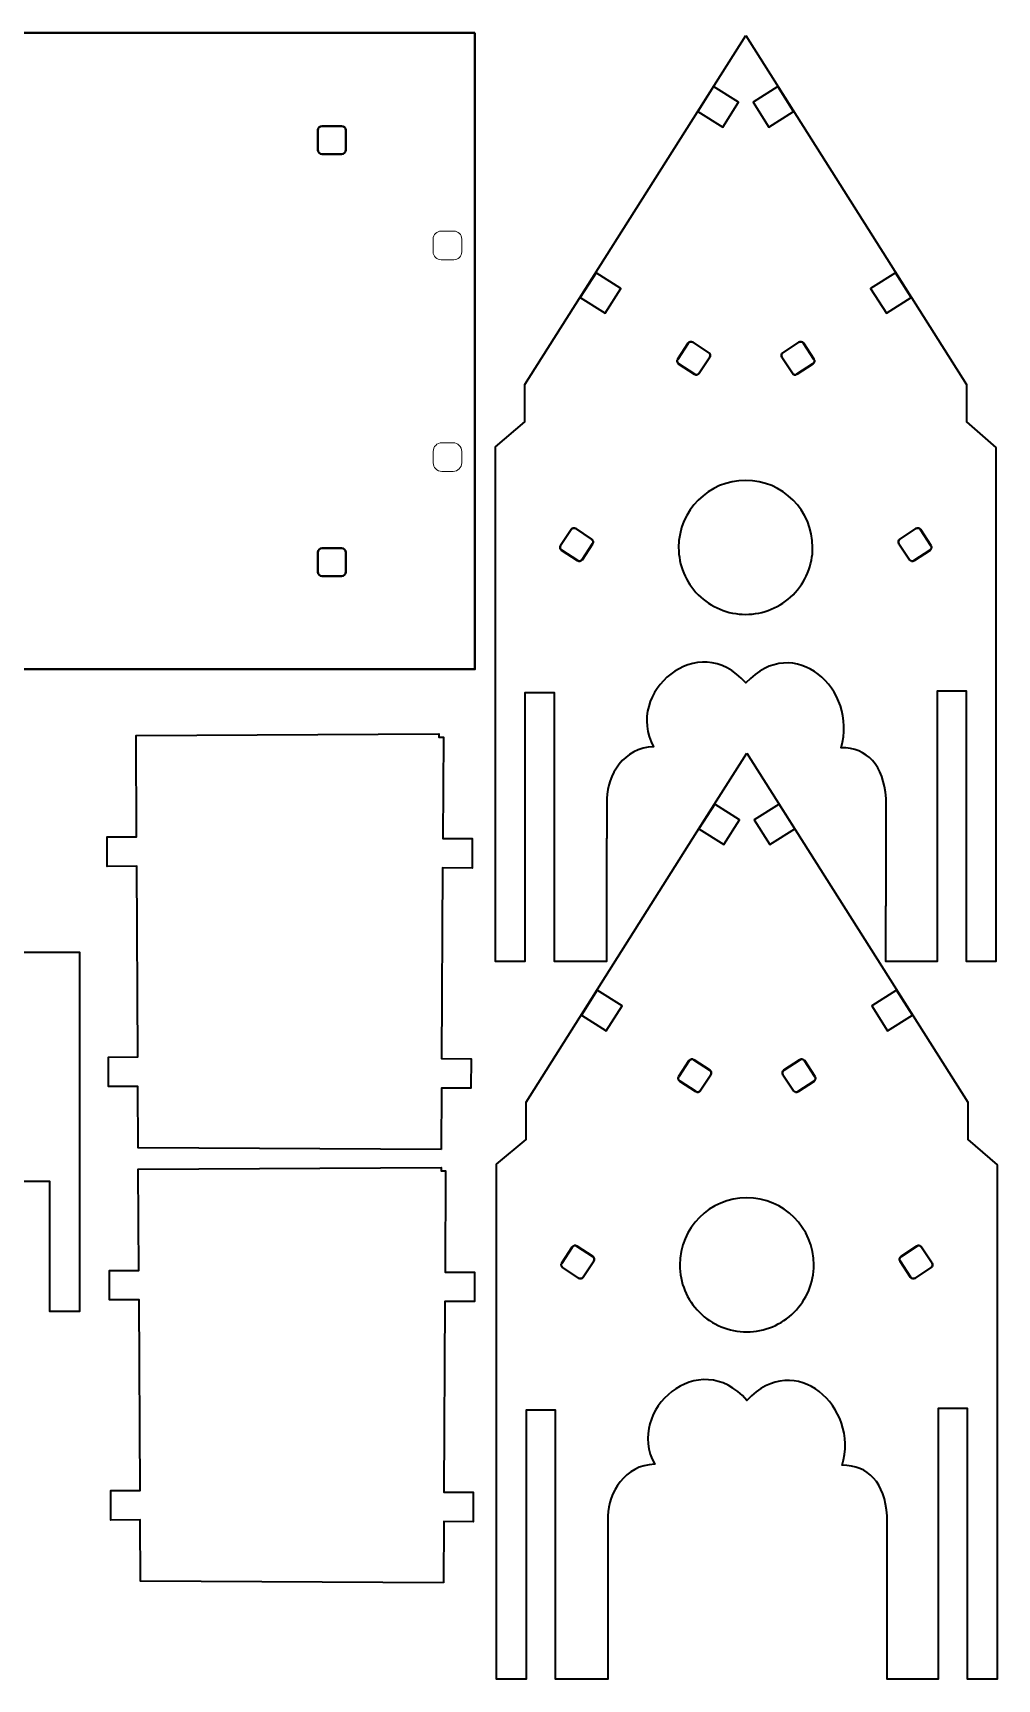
# Model space of a CAD drawing. Header units: centimetres. Extents: x -23.9 to 25.8, y -49.2 to 14.5.
# Drawn here: x 9.12 to 25.76, y -47.21 to -18.8 of the extents above; entities that cross this region are included whole.
import ezdxf

# ---------------------------------------------------------------- set-up
doc = ezdxf.new("R2010")
doc.units = ezdxf.units.CM
doc.header["$MEASUREMENT"] = 0
doc.layers.add('layer 1', color=7, linetype='Continuous')

msp = doc.modelspace()

# ---------------------------------------------------------------- linework, layer by layer
at = {"layer": 'layer 1', "color": 1, "lineweight": 40}
for points, knots in [([(16.75002, -18.80406), (16.75002, -18.80406), (16.75002, -29.78716), (16.75002, -29.78716), (16.75002, -29.78716), (16.75002, -29.78716), (-4.41196, -29.78716), (-4.41196, -29.78716), (-4.41196, -29.78716), (-4.41196, -29.78716), (-4.41196, -18.80406), (-4.41196, -18.80406), (-4.41196, -18.80406), (-4.41196, -18.80406), (16.75002, -18.80406), (16.75002, -18.80406)], [0, 0, 0, 0, 0.2, 0.2, 0.2, 0.2, 0.4, 0.4, 0.4, 0.4, 0.6, 0.6, 0.6, 0.6, 1, 1, 1, 1]), ([(14.45089, -20.41142), (14.45089, -20.41142), (14.11272, -20.41142), (14.11272, -20.41142), (14.11272, -20.41142), (14.07275, -20.41142), (14.04051, -20.44366), (14.04051, -20.48349), (14.04051, -20.48349), (14.04051, -20.48349), (14.04051, -20.82166), (14.04051, -20.82166), (14.04051, -20.82166), (14.04051, -20.86174), (14.07275, -20.89398), (14.11272, -20.89398), (14.11272, -20.89398), (14.11272, -20.89398), (14.45089, -20.89398), (14.45089, -20.89398), (14.45089, -20.89398), (14.49086, -20.89398), (14.52311, -20.86174), (14.52311, -20.82166), (14.52311, -20.82166), (14.52311, -20.82166), (14.52311, -20.48349), (14.52311, -20.48349), (14.52311, -20.48349), (14.52311, -20.44366), (14.49086, -20.41142), (14.45089, -20.41142)], [0, 0, 0, 0, 0.11111111, 0.11111111, 0.11111111, 0.11111111, 0.22222222, 0.22222222, 0.22222222, 0.22222222, 0.33333333, 0.33333333, 0.33333333, 0.33333333, 0.44444444, 0.44444444, 0.44444444, 0.44444444, 0.55555556, 0.55555556, 0.55555556, 0.55555556, 0.66666667, 0.66666667, 0.66666667, 0.66666667, 0.77777778, 0.77777778, 0.77777778, 0.77777778, 1, 1, 1, 1]), ([(20.5105, -24.14189), (20.5105, -24.14189), (20.78586, -24.32349), (20.78586, -24.32349), (20.78586, -24.32349), (20.81215, -24.34088), (20.81948, -24.37613), (20.80213, -24.4026), (20.80213, -24.4026), (20.80213, -24.4026), (20.62062, -24.67782), (20.62062, -24.67782), (20.62062, -24.67782), (20.60314, -24.70425), (20.56783, -24.71144), (20.54153, -24.69405), (20.54153, -24.69405), (20.54153, -24.69405), (20.2662, -24.51257), (20.2662, -24.51257), (20.2662, -24.51257), (20.23989, -24.49522), (20.23258, -24.45993), (20.24993, -24.43346), (20.24993, -24.43346), (20.24993, -24.43346), (20.43142, -24.15828), (20.43142, -24.15828), (20.43142, -24.15828), (20.44892, -24.13181), (20.48421, -24.12466), (20.5105, -24.14189)], [0, 0, 0, 0, 0.11111111, 0.11111111, 0.11111111, 0.11111111, 0.22222222, 0.22222222, 0.22222222, 0.22222222, 0.33333333, 0.33333333, 0.33333333, 0.33333333, 0.44444444, 0.44444444, 0.44444444, 0.44444444, 0.55555556, 0.55555556, 0.55555556, 0.55555556, 0.66666667, 0.66666667, 0.66666667, 0.66666667, 0.77777778, 0.77777778, 0.77777778, 0.77777778, 1, 1, 1, 1]), ([(22.33893, -24.14203), (22.33893, -24.14203), (22.06371, -24.32354), (22.06371, -24.32354), (22.06371, -24.32354), (22.03724, -24.34089), (22.03009, -24.37617), (22.04748, -24.40262), (22.04748, -24.40262), (22.04748, -24.40262), (22.22893, -24.67782), (22.22893, -24.67782), (22.22893, -24.67782), (22.24631, -24.70427), (22.28156, -24.71144), (22.30803, -24.69409), (22.30803, -24.69409), (22.30803, -24.69409), (22.58325, -24.51259), (22.58325, -24.51259), (22.58325, -24.51259), (22.60968, -24.49511), (22.61699, -24.45982), (22.59948, -24.4335), (22.59948, -24.4335), (22.59948, -24.4335), (22.418, -24.15817), (22.418, -24.15817), (22.418, -24.15817), (22.40065, -24.13185), (22.36536, -24.12455), (22.33893, -24.14203)], [0, 0, 0, 0, 0.11111111, 0.11111111, 0.11111111, 0.11111111, 0.22222222, 0.22222222, 0.22222222, 0.22222222, 0.33333333, 0.33333333, 0.33333333, 0.33333333, 0.44444444, 0.44444444, 0.44444444, 0.44444444, 0.55555556, 0.55555556, 0.55555556, 0.55555556, 0.66666667, 0.66666667, 0.66666667, 0.66666667, 0.77777778, 0.77777778, 0.77777778, 0.77777778, 1, 1, 1, 1]), ([(18.49018, -27.35975), (18.49018, -27.35975), (18.76536, -27.54124), (18.76536, -27.54124), (18.76536, -27.54124), (18.79183, -27.55859), (18.79899, -27.59388), (18.78163, -27.6202), (18.78163, -27.6202), (18.78163, -27.6202), (18.60015, -27.89553), (18.60015, -27.89553), (18.60015, -27.89553), (18.5828, -27.92184), (18.54751, -27.92915), (18.52104, -27.9118), (18.52104, -27.9118), (18.52104, -27.9118), (18.24586, -27.73031), (18.24586, -27.73031), (18.24586, -27.73031), (18.21939, -27.71281), (18.21209, -27.67752), (18.22959, -27.65121), (18.22959, -27.65121), (18.22959, -27.65121), (18.41108, -27.37587), (18.41108, -27.37587), (18.41108, -27.37587), (18.42843, -27.34956), (18.46371, -27.34225), (18.49018, -27.35975)], [0, 0, 0, 0, 0.11111111, 0.11111111, 0.11111111, 0.11111111, 0.22222222, 0.22222222, 0.22222222, 0.22222222, 0.33333333, 0.33333333, 0.33333333, 0.33333333, 0.44444444, 0.44444444, 0.44444444, 0.44444444, 0.55555556, 0.55555556, 0.55555556, 0.55555556, 0.66666667, 0.66666667, 0.66666667, 0.66666667, 0.77777778, 0.77777778, 0.77777778, 0.77777778, 1, 1, 1, 1]), ([(24.3594, -27.35974), (24.3594, -27.35974), (24.08418, -27.54125), (24.08418, -27.54125), (24.08418, -27.54125), (24.05774, -27.55848), (24.05056, -27.59388), (24.06791, -27.62005), (24.06791, -27.62005), (24.06791, -27.62005), (24.24942, -27.89542), (24.24942, -27.89542), (24.24942, -27.89542), (24.26677, -27.92173), (24.30206, -27.92904), (24.3285, -27.9118), (24.3285, -27.9118), (24.3285, -27.9118), (24.60372, -27.7303), (24.60372, -27.7303), (24.60372, -27.7303), (24.63019, -27.71279), (24.63733, -27.67741), (24.61995, -27.65121), (24.61995, -27.65121), (24.61995, -27.65121), (24.43847, -27.37588), (24.43847, -27.37588), (24.43847, -27.37588), (24.42112, -27.34956), (24.38583, -27.34226), (24.3594, -27.35974)], [0, 0, 0, 0, 0.11111111, 0.11111111, 0.11111111, 0.11111111, 0.22222222, 0.22222222, 0.22222222, 0.22222222, 0.33333333, 0.33333333, 0.33333333, 0.33333333, 0.44444444, 0.44444444, 0.44444444, 0.44444444, 0.55555556, 0.55555556, 0.55555556, 0.55555556, 0.66666667, 0.66666667, 0.66666667, 0.66666667, 0.77777778, 0.77777778, 0.77777778, 0.77777778, 1, 1, 1, 1]), ([(14.45089, -27.69723), (14.45089, -27.69723), (14.11272, -27.69723), (14.11272, -27.69723), (14.11272, -27.69723), (14.07275, -27.69723), (14.04051, -27.72948), (14.04051, -27.76945), (14.04051, -27.76945), (14.04051, -27.76945), (14.04051, -28.10748), (14.04051, -28.10748), (14.04051, -28.10748), (14.04051, -28.14759), (14.07275, -28.17983), (14.11272, -28.17983), (14.11272, -28.17983), (14.11272, -28.17983), (14.45089, -28.17983), (14.45089, -28.17983), (14.45089, -28.17983), (14.49086, -28.17983), (14.52311, -28.14759), (14.52311, -28.10748), (14.52311, -28.10748), (14.52311, -28.10748), (14.52311, -27.76945), (14.52311, -27.76945), (14.52311, -27.76945), (14.52311, -27.72948), (14.49086, -27.69723), (14.45089, -27.69723)], [0, 0, 0, 0, 0.11111111, 0.11111111, 0.11111111, 0.11111111, 0.22222222, 0.22222222, 0.22222222, 0.22222222, 0.33333333, 0.33333333, 0.33333333, 0.33333333, 0.44444444, 0.44444444, 0.44444444, 0.44444444, 0.55555556, 0.55555556, 0.55555556, 0.55555556, 0.66666667, 0.66666667, 0.66666667, 0.66666667, 0.77777778, 0.77777778, 0.77777778, 0.77777778, 1, 1, 1, 1]), ([(20.52968, -36.52439), (20.52968, -36.52439), (20.80501, -36.70587), (20.80501, -36.70587), (20.80501, -36.70587), (20.83133, -36.72322), (20.83864, -36.75851), (20.82129, -36.78498), (20.82129, -36.78498), (20.82129, -36.78498), (20.6398, -37.06016), (20.6398, -37.06016), (20.6398, -37.06016), (20.6223, -37.08663), (20.58701, -37.09393), (20.56069, -37.07643), (20.56069, -37.07643), (20.56069, -37.07643), (20.28536, -36.89494), (20.28536, -36.89494), (20.28536, -36.89494), (20.25901, -36.87757), (20.25174, -36.84231), (20.26909, -36.81584), (20.26909, -36.81584), (20.26909, -36.81584), (20.45058, -36.54066), (20.45058, -36.54066), (20.45058, -36.54066), (20.46808, -36.51419), (20.50337, -36.50703), (20.52968, -36.52439)], [0, 0, 0, 0, 0.11111111, 0.11111111, 0.11111111, 0.11111111, 0.22222222, 0.22222222, 0.22222222, 0.22222222, 0.33333333, 0.33333333, 0.33333333, 0.33333333, 0.44444444, 0.44444444, 0.44444444, 0.44444444, 0.55555556, 0.55555556, 0.55555556, 0.55555556, 0.66666667, 0.66666667, 0.66666667, 0.66666667, 0.77777778, 0.77777778, 0.77777778, 0.77777778, 1, 1, 1, 1]), ([(22.35808, -36.52425), (22.35808, -36.52425), (22.08287, -36.70576), (22.08287, -36.70576), (22.08287, -36.70576), (22.05643, -36.72324), (22.04924, -36.75839), (22.06661, -36.78496), (22.06661, -36.78496), (22.06661, -36.78496), (22.24811, -37.06017), (22.24811, -37.06017), (22.24811, -37.06017), (22.26544, -37.08661), (22.30073, -37.09391), (22.3272, -37.07641), (22.3272, -37.07641), (22.3272, -37.07641), (22.60238, -36.89492), (22.60238, -36.89492), (22.60238, -36.89492), (22.62885, -36.87757), (22.636, -36.84228), (22.61864, -36.81572), (22.61864, -36.81572), (22.61864, -36.81572), (22.43716, -36.54064), (22.43716, -36.54064), (22.43716, -36.54064), (22.41978, -36.51404), (22.38453, -36.50701), (22.35808, -36.52425)], [0, 0, 0, 0, 0.11111111, 0.11111111, 0.11111111, 0.11111111, 0.22222222, 0.22222222, 0.22222222, 0.22222222, 0.33333333, 0.33333333, 0.33333333, 0.33333333, 0.44444444, 0.44444444, 0.44444444, 0.44444444, 0.55555556, 0.55555556, 0.55555556, 0.55555556, 0.66666667, 0.66666667, 0.66666667, 0.66666667, 0.77777778, 0.77777778, 0.77777778, 0.77777778, 1, 1, 1, 1]), ([(18.50933, -39.74207), (18.50933, -39.74207), (18.78454, -39.92358), (18.78454, -39.92358), (18.78454, -39.92358), (18.81099, -39.94097), (18.81817, -39.97622), (18.80082, -40.00269), (18.80082, -40.00269), (18.80082, -40.00269), (18.61931, -40.2779), (18.61931, -40.2779), (18.61931, -40.2779), (18.60183, -40.30434), (18.56667, -40.31153), (18.54022, -40.29414), (18.54022, -40.29414), (18.54022, -40.29414), (18.26489, -40.11265), (18.26489, -40.11265), (18.26489, -40.11265), (18.23854, -40.09528), (18.23127, -40.06002), (18.24877, -40.03355), (18.24877, -40.03355), (18.24877, -40.03355), (18.43026, -39.75837), (18.43026, -39.75837), (18.43026, -39.75837), (18.44776, -39.7319), (18.4829, -39.72474), (18.50933, -39.74207)], [0, 0, 0, 0, 0.11111111, 0.11111111, 0.11111111, 0.11111111, 0.22222222, 0.22222222, 0.22222222, 0.22222222, 0.33333333, 0.33333333, 0.33333333, 0.33333333, 0.44444444, 0.44444444, 0.44444444, 0.44444444, 0.55555556, 0.55555556, 0.55555556, 0.55555556, 0.66666667, 0.66666667, 0.66666667, 0.66666667, 0.77777778, 0.77777778, 0.77777778, 0.77777778, 1, 1, 1, 1]), ([(24.37855, -39.74211), (24.37855, -39.74211), (24.10337, -39.9236), (24.10337, -39.9236), (24.10337, -39.9236), (24.0769, -39.94095), (24.0696, -39.97623), (24.0871, -40.0027), (24.0871, -40.0027), (24.0871, -40.0027), (24.26858, -40.27788), (24.26858, -40.27788), (24.26858, -40.27788), (24.28594, -40.30435), (24.32122, -40.3115), (24.34769, -40.29415), (24.34769, -40.29415), (24.34769, -40.29415), (24.62287, -40.11267), (24.62287, -40.11267), (24.62287, -40.11267), (24.64932, -40.09528), (24.65649, -40.06003), (24.63914, -40.03356), (24.63914, -40.03356), (24.63914, -40.03356), (24.45763, -39.75835), (24.45763, -39.75835), (24.45763, -39.75835), (24.44027, -39.73178), (24.40502, -39.72461), (24.37855, -39.74211)], [0, 0, 0, 0, 0.11111111, 0.11111111, 0.11111111, 0.11111111, 0.22222222, 0.22222222, 0.22222222, 0.22222222, 0.33333333, 0.33333333, 0.33333333, 0.33333333, 0.44444444, 0.44444444, 0.44444444, 0.44444444, 0.55555556, 0.55555556, 0.55555556, 0.55555556, 0.66666667, 0.66666667, 0.66666667, 0.66666667, 0.77777778, 0.77777778, 0.77777778, 0.77777778, 1, 1, 1, 1])]:
    msp.add_open_spline(points, degree=3, knots=knots, dxfattribs=at)
at = {"layer": 'layer 1', "color": 1, "lineweight": 35}
for points, knots in [([(21.4247, -18.85133), (21.4247, -18.85133), (20.70069, -19.99345), (20.70069, -19.99345), (20.70069, -19.99345), (20.70069, -19.99345), (17.61471, -24.87363), (17.61471, -24.87363), (17.61471, -24.87363), (17.61471, -24.87363), (17.61471, -25.51689), (17.61471, -25.51689), (17.61471, -25.51689), (17.61471, -25.51689), (17.10583, -25.94823), (17.10583, -25.94823), (17.10583, -25.94823), (17.10583, -25.94823), (17.10583, -34.83187), (17.10583, -34.83187), (17.10583, -34.83187), (17.10583, -34.83187), (17.6139, -34.83187), (17.6139, -34.83187), (17.6139, -34.83187), (17.6139, -34.83187), (17.6139, -30.19257), (17.6139, -30.19257), (17.6139, -30.19257), (17.6139, -30.19257), (18.12182, -30.19257), (18.12182, -30.19257), (18.12182, -30.19257), (18.12182, -30.19257), (18.12182, -34.83187), (18.12182, -34.83187), (18.12182, -34.83187), (18.12182, -34.83187), (19.02348, -34.83187), (19.02348, -34.83187), (19.02348, -34.83187), (19.02348, -34.83187), (19.02348, -32.7053), (19.02348, -32.7053), (19.02348, -32.7053), (19.02419, -32.70587), (19.025, -32.70597), (19.0257, -32.70639), (19.0257, -32.70639), (19.0257, -32.70639), (19.0257, -32.01449), (19.0257, -32.01449), (19.0257, -32.01449), (19.03685, -31.6198), (19.3177, -31.13625), (19.83431, -31.12415), (19.83431, -31.12415), (19.31756, -30.19232), (20.61112, -29.07899), (21.4247, -30.02144), (21.4247, -30.02144), (22.26255, -29.12831), (23.3709, -30.14022), (23.069, -31.14066), (23.069, -31.14066), (23.52196, -31.14066), (23.80443, -31.4419), (23.84483, -32.01449), (23.84483, -32.01449), (23.84483, -32.01449), (23.84483, -33.84893), (23.84483, -33.84893), (23.84483, -33.84893), (23.84483, -33.87013), (23.84401, -33.89108), (23.84264, -33.91204), (23.84264, -33.91204), (23.84264, -33.91204), (23.84264, -34.83187), (23.84264, -34.83187), (23.84264, -34.83187), (23.84264, -34.83187), (24.72582, -34.83187), (24.72582, -34.83187), (24.72582, -34.83187), (24.72582, -34.83187), (24.72582, -30.16283), (24.72582, -30.16283), (24.72582, -30.16283), (24.72582, -30.16283), (25.23389, -30.16283), (25.23389, -30.16283), (25.23389, -30.16283), (25.23389, -30.16283), (25.23389, -34.83187), (25.23389, -34.83187), (25.23389, -34.83187), (25.23389, -34.83187), (25.74182, -34.83187), (25.74182, -34.83187), (25.74182, -34.83187), (25.74182, -34.83187), (25.74182, -25.958), (25.74182, -25.958), (25.74182, -25.958), (25.74182, -25.958), (25.2347, -25.51689), (25.2347, -25.51689), (25.2347, -25.51689), (25.2347, -25.51689), (25.2347, -24.87363), (25.2347, -24.87363), (25.2347, -24.87363), (25.2347, -24.87363), (21.4247, -18.85133), (21.4247, -18.85133)], [0, 0, 0, 0, 0.03333333, 0.03333333, 0.03333333, 0.03333333, 0.06666667, 0.06666667, 0.06666667, 0.06666667, 0.1, 0.1, 0.1, 0.1, 0.13333333, 0.13333333, 0.13333333, 0.13333333, 0.16666667, 0.16666667, 0.16666667, 0.16666667, 0.2, 0.2, 0.2, 0.2, 0.23333333, 0.23333333, 0.23333333, 0.23333333, 0.26666667, 0.26666667, 0.26666667, 0.26666667, 0.3, 0.3, 0.3, 0.3, 0.33333333, 0.33333333, 0.33333333, 0.33333333, 0.36666667, 0.36666667, 0.36666667, 0.36666667, 0.4, 0.4, 0.4, 0.4, 0.43333333, 0.43333333, 0.43333333, 0.43333333, 0.46666667, 0.46666667, 0.46666667, 0.46666667, 0.5, 0.5, 0.5, 0.5, 0.53333333, 0.53333333, 0.53333333, 0.53333333, 0.56666667, 0.56666667, 0.56666667, 0.56666667, 0.6, 0.6, 0.6, 0.6, 0.63333333, 0.63333333, 0.63333333, 0.63333333, 0.66666667, 0.66666667, 0.66666667, 0.66666667, 0.7, 0.7, 0.7, 0.7, 0.73333333, 0.73333333, 0.73333333, 0.73333333, 0.76666667, 0.76666667, 0.76666667, 0.76666667, 0.8, 0.8, 0.8, 0.8, 0.83333333, 0.83333333, 0.83333333, 0.83333333, 0.86666667, 0.86666667, 0.86666667, 0.86666667, 0.9, 0.9, 0.9, 0.9, 0.93333333, 0.93333333, 0.93333333, 0.93333333, 1, 1, 1, 1]), ([(20.86964, -19.7301), (20.86964, -19.7301), (21.29918, -20.00146), (21.29918, -20.00146), (21.29918, -20.00146), (21.29918, -20.00146), (21.02782, -20.43096), (21.02782, -20.43096), (21.02782, -20.43096), (21.02782, -20.43096), (20.59846, -20.15964), (20.59846, -20.15964), (20.59846, -20.15964), (20.59846, -20.15964), (20.86964, -19.7301), (20.86964, -19.7301)], [0, 0, 0, 0, 0.2, 0.2, 0.2, 0.2, 0.4, 0.4, 0.4, 0.4, 0.6, 0.6, 0.6, 0.6, 1, 1, 1, 1]), ([(21.9798, -19.7301), (21.9798, -19.7301), (22.25112, -20.15964), (22.25112, -20.15964), (22.25112, -20.15964), (22.25112, -20.15964), (21.82157, -20.43096), (21.82157, -20.43096), (21.82157, -20.43096), (21.82157, -20.43096), (21.55039, -20.00146), (21.55039, -20.00146), (21.55039, -20.00146), (21.55039, -20.00146), (21.9798, -19.7301), (21.9798, -19.7301)], [0, 0, 0, 0, 0.2, 0.2, 0.2, 0.2, 0.4, 0.4, 0.4, 0.4, 0.6, 0.6, 0.6, 0.6, 1, 1, 1, 1]), ([(18.8406, -22.94246), (18.8406, -22.94246), (19.27014, -23.21364), (19.27014, -23.21364), (19.27014, -23.21364), (19.27014, -23.21364), (18.99882, -23.64318), (18.99882, -23.64318), (18.99882, -23.64318), (18.99882, -23.64318), (18.56928, -23.37186), (18.56928, -23.37186), (18.56928, -23.37186), (18.56928, -23.37186), (18.8406, -22.94246), (18.8406, -22.94246)], [0, 0, 0, 0, 0.2, 0.2, 0.2, 0.2, 0.4, 0.4, 0.4, 0.4, 0.6, 0.6, 0.6, 0.6, 1, 1, 1, 1]), ([(24.00894, -22.94246), (24.00894, -22.94246), (24.28015, -23.37186), (24.28015, -23.37186), (24.28015, -23.37186), (24.28015, -23.37186), (23.85061, -23.64318), (23.85061, -23.64318), (23.85061, -23.64318), (23.85061, -23.64318), (23.57943, -23.21364), (23.57943, -23.21364), (23.57943, -23.21364), (23.57943, -23.21364), (24.00894, -22.94246), (24.00894, -22.94246)], [0, 0, 0, 0, 0.2, 0.2, 0.2, 0.2, 0.4, 0.4, 0.4, 0.4, 0.6, 0.6, 0.6, 0.6, 1, 1, 1, 1]), ([(22.57895, -27.68305), (22.57895, -27.98979), (22.45714, -28.28387), (22.24025, -28.50075), (22.24025, -28.50075), (22.02333, -28.71754), (21.72925, -28.83949), (21.42265, -28.83949), (21.42265, -28.83949), (21.11591, -28.83949), (20.82184, -28.71754), (20.60491, -28.50075), (20.60491, -28.50075), (20.38817, -28.28387), (20.26635, -27.98979), (20.26635, -27.68305), (20.26635, -27.68305), (20.26635, -27.04445), (20.78391, -26.52672), (21.42265, -26.52672), (21.42265, -26.52672), (22.06122, -26.52672), (22.57895, -27.04445), (22.57895, -27.68305)], [0, 0, 0, 0, 0.14285714, 0.14285714, 0.14285714, 0.14285714, 0.28571429, 0.28571429, 0.28571429, 0.28571429, 0.42857143, 0.42857143, 0.42857143, 0.42857143, 0.57142857, 0.57142857, 0.57142857, 0.57142857, 0.71428571, 0.71428571, 0.71428571, 0.71428571, 1, 1, 1, 1]), ([(-2.62602, -30.04624), (-2.62602, -30.04624), (-2.62602, -32.96613), (-2.62602, -32.96613), (-2.62602, -32.96613), (-2.62602, -32.96613), (-2.62313, -32.96613), (-2.62313, -32.96613), (-2.62313, -32.96613), (-2.62313, -32.96613), (-2.62313, -35.23894), (-2.62313, -35.23894), (-2.62313, -35.23894), (-2.62313, -35.23894), (-3.13109, -35.23894), (-3.13109, -35.23894), (-3.13109, -35.23894), (-3.13109, -35.23894), (-3.13109, -34.66899), (-3.13109, -34.66899), (-3.13109, -34.66899), (-3.13109, -34.66899), (-6.78414, -34.66899), (-6.78414, -34.66899), (-6.78414, -34.66899), (-6.78414, -34.66899), (-6.78414, -40.8692), (-6.78414, -40.8692), (-6.78414, -40.8692), (-6.78414, -40.8692), (-6.27618, -40.8692), (-6.27618, -40.8692), (-6.27618, -40.8692), (-6.27618, -40.8692), (-6.27618, -39.85317), (-6.27618, -39.85317), (-6.27618, -39.85317), (-6.27618, -39.85317), (-6.28045, -39.85317), (-6.28045, -39.85317), (-6.28045, -39.85317), (-6.28045, -39.85317), (-6.28045, -38.62589), (-6.28045, -38.62589), (-6.28045, -38.62589), (-6.28045, -38.62589), (-5.77252, -38.62589), (-5.77252, -38.62589), (-5.77252, -38.62589), (-5.77252, -38.62589), (-5.77252, -39.85317), (-5.77252, -39.85317), (-5.77252, -39.85317), (-5.77252, -39.85317), (8.90829, -39.85317), (8.90829, -39.85317), (8.90829, -39.85317), (8.90829, -39.85317), (8.90829, -38.62589), (8.90829, -38.62589), (8.90829, -38.62589), (8.90829, -38.62589), (9.41622, -38.62589), (9.41622, -38.62589), (9.41622, -38.62589), (9.41622, -38.62589), (9.41622, -39.85317), (9.41622, -39.85317), (9.41622, -39.85317), (9.41622, -39.85317), (9.41718, -39.85317), (9.41718, -39.85317), (9.41718, -39.85317), (9.41718, -39.85317), (9.41718, -40.8692), (9.41718, -40.8692), (9.41718, -40.8692), (9.41718, -40.8692), (9.92514, -40.8692), (9.92514, -40.8692), (9.92514, -40.8692), (9.92514, -40.8692), (9.92514, -34.66899), (9.92514, -34.66899), (9.92514, -34.66899), (9.92514, -34.66899), (6.24923, -34.66899), (6.24923, -34.66899), (6.24923, -34.66899), (6.24923, -34.66899), (6.24923, -35.22448), (6.24923, -35.22448), (6.24923, -35.22448), (6.24923, -35.22448), (5.74127, -35.22448), (5.74127, -35.22448), (5.74127, -35.22448), (5.74127, -35.22448), (5.74127, -33.82233), (5.74127, -33.82233), (5.74127, -33.82233), (5.74127, -33.82233), (5.73866, -33.82233), (5.73866, -33.82233), (5.73866, -33.82233), (5.73866, -33.82233), (5.73866, -30.04624), (5.73866, -30.04624), (5.73866, -30.04624), (5.73866, -30.04624), (-2.62602, -30.04624), (-2.62602, -30.04624)], [0, 0, 0, 0, 0.03448276, 0.03448276, 0.03448276, 0.03448276, 0.06896552, 0.06896552, 0.06896552, 0.06896552, 0.10344828, 0.10344828, 0.10344828, 0.10344828, 0.13793103, 0.13793103, 0.13793103, 0.13793103, 0.17241379, 0.17241379, 0.17241379, 0.17241379, 0.20689655, 0.20689655, 0.20689655, 0.20689655, 0.24137931, 0.24137931, 0.24137931, 0.24137931, 0.27586207, 0.27586207, 0.27586207, 0.27586207, 0.31034483, 0.31034483, 0.31034483, 0.31034483, 0.34482759, 0.34482759, 0.34482759, 0.34482759, 0.37931034, 0.37931034, 0.37931034, 0.37931034, 0.4137931, 0.4137931, 0.4137931, 0.4137931, 0.44827586, 0.44827586, 0.44827586, 0.44827586, 0.48275862, 0.48275862, 0.48275862, 0.48275862, 0.51724138, 0.51724138, 0.51724138, 0.51724138, 0.55172414, 0.55172414, 0.55172414, 0.55172414, 0.5862069, 0.5862069, 0.5862069, 0.5862069, 0.62068966, 0.62068966, 0.62068966, 0.62068966, 0.65517241, 0.65517241, 0.65517241, 0.65517241, 0.68965517, 0.68965517, 0.68965517, 0.68965517, 0.72413793, 0.72413793, 0.72413793, 0.72413793, 0.75862069, 0.75862069, 0.75862069, 0.75862069, 0.79310345, 0.79310345, 0.79310345, 0.79310345, 0.82758621, 0.82758621, 0.82758621, 0.82758621, 0.86206897, 0.86206897, 0.86206897, 0.86206897, 0.89655172, 0.89655172, 0.89655172, 0.89655172, 0.93103448, 0.93103448, 0.93103448, 0.93103448, 1, 1, 1, 1]), ([(16.1667, -38.07259), (16.1667, -38.07259), (16.17262, -37.01426), (16.17262, -37.01426), (16.17262, -37.01426), (16.17262, -37.01426), (16.68055, -37.01705), (16.68055, -37.01705), (16.68055, -37.01705), (16.68055, -37.01705), (16.68345, -36.50908), (16.68345, -36.50908), (16.68345, -36.50908), (16.68345, -36.50908), (16.17538, -36.50619), (16.17538, -36.50619), (16.17538, -36.50619), (16.17538, -36.50619), (16.19354, -33.21488), (16.19354, -33.21488), (16.19354, -33.21488), (16.19354, -33.21488), (16.70165, -33.21777), (16.70165, -33.21777), (16.70165, -33.21777), (16.70165, -33.21777), (16.7044, -32.70971), (16.7044, -32.70971), (16.7044, -32.70971), (16.7044, -32.70971), (16.19644, -32.70696), (16.19644, -32.70696), (16.19644, -32.70696), (16.19644, -32.70696), (16.2061, -30.96071), (16.2061, -30.96071), (16.2061, -30.96071), (16.2061, -30.96071), (16.12768, -30.96029), (16.12768, -30.96029), (16.12768, -30.96029), (16.12768, -30.96029), (16.12726, -30.90282), (16.12726, -30.90282), (16.12726, -30.90282), (16.12726, -30.90282), (10.90368, -30.93175), (10.90368, -30.93175), (10.90368, -30.93175), (10.90368, -30.93175), (10.91334, -32.678), (10.91334, -32.678), (10.91334, -32.678), (10.91334, -32.678), (10.40538, -32.68078), (10.40538, -32.68078), (10.40538, -32.68078), (10.40538, -32.68078), (10.40813, -33.1887), (10.40813, -33.1887), (10.40813, -33.1887), (10.40813, -33.1887), (10.91624, -33.18595), (10.91624, -33.18595), (10.91624, -33.18595), (10.91624, -33.18595), (10.9344, -36.47726), (10.9344, -36.47726), (10.9344, -36.47726), (10.9344, -36.47726), (10.42662, -36.48015), (10.42662, -36.48015), (10.42662, -36.48015), (10.42662, -36.48015), (10.42937, -36.98808), (10.42937, -36.98808), (10.42937, -36.98808), (10.42937, -36.98808), (10.93716, -36.98519), (10.93716, -36.98519), (10.93716, -36.98519), (10.93716, -36.98519), (10.94308, -38.04367), (10.94308, -38.04367), (10.94308, -38.04367), (10.94308, -38.04367), (16.1667, -38.07259), (16.1667, -38.07259)], [0, 0, 0, 0, 0.04347826, 0.04347826, 0.04347826, 0.04347826, 0.08695652, 0.08695652, 0.08695652, 0.08695652, 0.13043478, 0.13043478, 0.13043478, 0.13043478, 0.17391304, 0.17391304, 0.17391304, 0.17391304, 0.2173913, 0.2173913, 0.2173913, 0.2173913, 0.26086957, 0.26086957, 0.26086957, 0.26086957, 0.30434783, 0.30434783, 0.30434783, 0.30434783, 0.34782609, 0.34782609, 0.34782609, 0.34782609, 0.39130435, 0.39130435, 0.39130435, 0.39130435, 0.43478261, 0.43478261, 0.43478261, 0.43478261, 0.47826087, 0.47826087, 0.47826087, 0.47826087, 0.52173913, 0.52173913, 0.52173913, 0.52173913, 0.56521739, 0.56521739, 0.56521739, 0.56521739, 0.60869565, 0.60869565, 0.60869565, 0.60869565, 0.65217391, 0.65217391, 0.65217391, 0.65217391, 0.69565217, 0.69565217, 0.69565217, 0.69565217, 0.73913043, 0.73913043, 0.73913043, 0.73913043, 0.7826087, 0.7826087, 0.7826087, 0.7826087, 0.82608696, 0.82608696, 0.82608696, 0.82608696, 0.86956522, 0.86956522, 0.86956522, 0.86956522, 0.91304348, 0.91304348, 0.91304348, 0.91304348, 1, 1, 1, 1]), ([(21.44386, -31.23369), (21.44386, -31.23369), (20.71985, -32.37581), (20.71985, -32.37581), (20.71985, -32.37581), (20.71985, -32.37581), (17.63387, -37.25612), (17.63387, -37.25612), (17.63387, -37.25612), (17.63387, -37.25612), (17.63387, -37.89938), (17.63387, -37.89938), (17.63387, -37.89938), (17.63387, -37.89938), (17.12498, -38.33058), (17.12498, -38.33058), (17.12498, -38.33058), (17.12498, -38.33058), (17.12498, -47.21437), (17.12498, -47.21437), (17.12498, -47.21437), (17.12498, -47.21437), (17.63305, -47.21437), (17.63305, -47.21437), (17.63305, -47.21437), (17.63305, -47.21437), (17.63305, -42.57506), (17.63305, -42.57506), (17.63305, -42.57506), (17.63305, -42.57506), (18.14097, -42.57506), (18.14097, -42.57506), (18.14097, -42.57506), (18.14097, -42.57506), (18.14097, -47.21437), (18.14097, -47.21437), (18.14097, -47.21437), (18.14097, -47.21437), (19.04264, -47.21437), (19.04264, -47.21437), (19.04264, -47.21437), (19.04264, -47.21437), (19.04264, -45.08765), (19.04264, -45.08765), (19.04264, -45.08765), (19.04334, -45.08821), (19.04415, -45.08846), (19.04486, -45.08874), (19.04486, -45.08874), (19.04486, -45.08874), (19.04486, -44.39684), (19.04486, -44.39684), (19.04486, -44.39684), (19.05601, -44.00215), (19.33671, -43.5186), (19.85346, -43.50664), (19.85346, -43.50664), (19.33671, -42.57467), (20.63028, -41.46148), (21.44386, -42.40379), (21.44386, -42.40379), (22.2817, -41.5108), (23.39006, -42.52271), (23.08815, -43.52301), (23.08815, -43.52301), (23.54098, -43.52301), (23.82359, -43.82414), (23.86398, -44.39684), (23.86398, -44.39684), (23.86398, -44.39684), (23.86398, -46.23128), (23.86398, -46.23128), (23.86398, -46.23128), (23.86398, -46.25252), (23.86317, -46.27358), (23.86176, -46.2944), (23.86176, -46.2944), (23.86176, -46.2944), (23.86176, -47.21437), (23.86176, -47.21437), (23.86176, -47.21437), (23.86176, -47.21437), (24.74497, -47.21437), (24.74497, -47.21437), (24.74497, -47.21437), (24.74497, -47.21437), (24.74497, -42.54518), (24.74497, -42.54518), (24.74497, -42.54518), (24.74497, -42.54518), (25.25304, -42.54518), (25.25304, -42.54518), (25.25304, -42.54518), (25.25304, -42.54518), (25.25304, -47.21437), (25.25304, -47.21437), (25.25304, -47.21437), (25.25304, -47.21437), (25.76097, -47.21437), (25.76097, -47.21437), (25.76097, -47.21437), (25.76097, -47.21437), (25.76097, -38.34035), (25.76097, -38.34035), (25.76097, -38.34035), (25.76097, -38.34035), (25.25386, -37.89938), (25.25386, -37.89938), (25.25386, -37.89938), (25.25386, -37.89938), (25.25386, -37.25612), (25.25386, -37.25612), (25.25386, -37.25612), (25.25386, -37.25612), (21.44386, -31.23369), (21.44386, -31.23369)], [0, 0, 0, 0, 0.03333333, 0.03333333, 0.03333333, 0.03333333, 0.06666667, 0.06666667, 0.06666667, 0.06666667, 0.1, 0.1, 0.1, 0.1, 0.13333333, 0.13333333, 0.13333333, 0.13333333, 0.16666667, 0.16666667, 0.16666667, 0.16666667, 0.2, 0.2, 0.2, 0.2, 0.23333333, 0.23333333, 0.23333333, 0.23333333, 0.26666667, 0.26666667, 0.26666667, 0.26666667, 0.3, 0.3, 0.3, 0.3, 0.33333333, 0.33333333, 0.33333333, 0.33333333, 0.36666667, 0.36666667, 0.36666667, 0.36666667, 0.4, 0.4, 0.4, 0.4, 0.43333333, 0.43333333, 0.43333333, 0.43333333, 0.46666667, 0.46666667, 0.46666667, 0.46666667, 0.5, 0.5, 0.5, 0.5, 0.53333333, 0.53333333, 0.53333333, 0.53333333, 0.56666667, 0.56666667, 0.56666667, 0.56666667, 0.6, 0.6, 0.6, 0.6, 0.63333333, 0.63333333, 0.63333333, 0.63333333, 0.66666667, 0.66666667, 0.66666667, 0.66666667, 0.7, 0.7, 0.7, 0.7, 0.73333333, 0.73333333, 0.73333333, 0.73333333, 0.76666667, 0.76666667, 0.76666667, 0.76666667, 0.8, 0.8, 0.8, 0.8, 0.83333333, 0.83333333, 0.83333333, 0.83333333, 0.86666667, 0.86666667, 0.86666667, 0.86666667, 0.9, 0.9, 0.9, 0.9, 0.93333333, 0.93333333, 0.93333333, 0.93333333, 1, 1, 1, 1]), ([(20.88879, -32.11246), (20.88879, -32.11246), (21.31834, -32.38381), (21.31834, -32.38381), (21.31834, -32.38381), (21.31834, -32.38381), (21.04698, -32.81331), (21.04698, -32.81331), (21.04698, -32.81331), (21.04698, -32.81331), (20.61761, -32.542), (20.61761, -32.542), (20.61761, -32.542), (20.61761, -32.542), (20.88879, -32.11246), (20.88879, -32.11246)], [0, 0, 0, 0, 0.2, 0.2, 0.2, 0.2, 0.4, 0.4, 0.4, 0.4, 0.6, 0.6, 0.6, 0.6, 1, 1, 1, 1]), ([(21.99895, -32.11246), (21.99895, -32.11246), (22.27027, -32.542), (22.27027, -32.542), (22.27027, -32.542), (22.27027, -32.542), (21.84073, -32.81331), (21.84073, -32.81331), (21.84073, -32.81331), (21.84073, -32.81331), (21.56955, -32.38381), (21.56955, -32.38381), (21.56955, -32.38381), (21.56955, -32.38381), (21.99895, -32.11246), (21.99895, -32.11246)], [0, 0, 0, 0, 0.2, 0.2, 0.2, 0.2, 0.4, 0.4, 0.4, 0.4, 0.6, 0.6, 0.6, 0.6, 1, 1, 1, 1]), ([(18.85976, -35.32481), (18.85976, -35.32481), (19.2893, -35.59613), (19.2893, -35.59613), (19.2893, -35.59613), (19.2893, -35.59613), (19.01798, -36.02567), (19.01798, -36.02567), (19.01798, -36.02567), (19.01798, -36.02567), (18.58844, -35.75421), (18.58844, -35.75421), (18.58844, -35.75421), (18.58844, -35.75421), (18.85976, -35.32481), (18.85976, -35.32481)], [0, 0, 0, 0, 0.2, 0.2, 0.2, 0.2, 0.4, 0.4, 0.4, 0.4, 0.6, 0.6, 0.6, 0.6, 1, 1, 1, 1]), ([(24.02809, -35.32481), (24.02809, -35.32481), (24.29931, -35.75421), (24.29931, -35.75421), (24.29931, -35.75421), (24.29931, -35.75421), (23.86977, -36.02567), (23.86977, -36.02567), (23.86977, -36.02567), (23.86977, -36.02567), (23.59859, -35.59613), (23.59859, -35.59613), (23.59859, -35.59613), (23.59859, -35.59613), (24.02809, -35.32481), (24.02809, -35.32481)], [0, 0, 0, 0, 0.2, 0.2, 0.2, 0.2, 0.4, 0.4, 0.4, 0.4, 0.6, 0.6, 0.6, 0.6, 1, 1, 1, 1]), ([(16.2061, -45.55494), (16.2061, -45.55494), (16.21203, -44.49661), (16.21203, -44.49661), (16.21203, -44.49661), (16.21203, -44.49661), (16.71996, -44.49936), (16.71996, -44.49936), (16.71996, -44.49936), (16.71996, -44.49936), (16.72285, -43.99143), (16.72285, -43.99143), (16.72285, -43.99143), (16.72285, -43.99143), (16.21478, -43.98854), (16.21478, -43.98854), (16.21478, -43.98854), (16.21478, -43.98854), (16.23295, -40.69722), (16.23295, -40.69722), (16.23295, -40.69722), (16.23295, -40.69722), (16.74106, -40.70012), (16.74106, -40.70012), (16.74106, -40.70012), (16.74106, -40.70012), (16.74381, -40.19205), (16.74381, -40.19205), (16.74381, -40.19205), (16.74381, -40.19205), (16.23588, -40.18926), (16.23588, -40.18926), (16.23588, -40.18926), (16.23588, -40.18926), (16.24551, -38.44301), (16.24551, -38.44301), (16.24551, -38.44301), (16.24551, -38.44301), (16.16709, -38.44262), (16.16709, -38.44262), (16.16709, -38.44262), (16.16709, -38.44262), (16.1667, -38.38515), (16.1667, -38.38515), (16.1667, -38.38515), (16.1667, -38.38515), (10.94308, -38.41408), (10.94308, -38.41408), (10.94308, -38.41408), (10.94308, -38.41408), (10.95289, -40.16033), (10.95289, -40.16033), (10.95289, -40.16033), (10.95289, -40.16033), (10.44478, -40.16308), (10.44478, -40.16308), (10.44478, -40.16308), (10.44478, -40.16308), (10.44753, -40.67105), (10.44753, -40.67105), (10.44753, -40.67105), (10.44753, -40.67105), (10.95578, -40.6683), (10.95578, -40.6683), (10.95578, -40.6683), (10.95578, -40.6683), (10.97381, -43.95971), (10.97381, -43.95971), (10.97381, -43.95971), (10.97381, -43.95971), (10.46602, -43.96246), (10.46602, -43.96246), (10.46602, -43.96246), (10.46602, -43.96246), (10.46863, -44.47043), (10.46863, -44.47043), (10.46863, -44.47043), (10.46863, -44.47043), (10.97656, -44.46754), (10.97656, -44.46754), (10.97656, -44.46754), (10.97656, -44.46754), (10.98249, -45.52601), (10.98249, -45.52601), (10.98249, -45.52601), (10.98249, -45.52601), (16.2061, -45.55494), (16.2061, -45.55494)], [0, 0, 0, 0, 0.04347826, 0.04347826, 0.04347826, 0.04347826, 0.08695652, 0.08695652, 0.08695652, 0.08695652, 0.13043478, 0.13043478, 0.13043478, 0.13043478, 0.17391304, 0.17391304, 0.17391304, 0.17391304, 0.2173913, 0.2173913, 0.2173913, 0.2173913, 0.26086957, 0.26086957, 0.26086957, 0.26086957, 0.30434783, 0.30434783, 0.30434783, 0.30434783, 0.34782609, 0.34782609, 0.34782609, 0.34782609, 0.39130435, 0.39130435, 0.39130435, 0.39130435, 0.43478261, 0.43478261, 0.43478261, 0.43478261, 0.47826087, 0.47826087, 0.47826087, 0.47826087, 0.52173913, 0.52173913, 0.52173913, 0.52173913, 0.56521739, 0.56521739, 0.56521739, 0.56521739, 0.60869565, 0.60869565, 0.60869565, 0.60869565, 0.65217391, 0.65217391, 0.65217391, 0.65217391, 0.69565217, 0.69565217, 0.69565217, 0.69565217, 0.73913043, 0.73913043, 0.73913043, 0.73913043, 0.7826087, 0.7826087, 0.7826087, 0.7826087, 0.82608696, 0.82608696, 0.82608696, 0.82608696, 0.86956522, 0.86956522, 0.86956522, 0.86956522, 0.91304348, 0.91304348, 0.91304348, 0.91304348, 1, 1, 1, 1]), ([(22.59811, -40.06554), (22.59811, -40.37214), (22.47629, -40.66622), (22.25941, -40.8831), (22.25941, -40.8831), (22.04248, -41.10003), (21.74841, -41.22184), (21.44181, -41.22184), (21.44181, -41.22184), (21.13507, -41.22184), (20.84099, -41.10003), (20.62407, -40.8831), (20.62407, -40.8831), (20.40718, -40.66622), (20.28537, -40.37214), (20.28537, -40.06554), (20.28537, -40.06554), (20.28537, -39.4268), (20.80307, -38.90921), (21.44181, -38.90921), (21.44181, -38.90921), (22.08037, -38.90921), (22.59811, -39.4268), (22.59811, -40.06554)], [0, 0, 0, 0, 0.14285714, 0.14285714, 0.14285714, 0.14285714, 0.28571429, 0.28571429, 0.28571429, 0.28571429, 0.42857143, 0.42857143, 0.42857143, 0.42857143, 0.57142857, 0.57142857, 0.57142857, 0.57142857, 0.71428571, 0.71428571, 0.71428571, 0.71428571, 1, 1, 1, 1])]:
    msp.add_open_spline(points, degree=3, knots=knots, dxfattribs=at)
at = {"layer": 'layer 1', "color": 1, "lineweight": 15}
for points in [[(16.3862, -22.22463), (16.3862, -22.22463), (16.16807, -22.22463), (16.16807, -22.22463), (16.16807, -22.22463), (16.09184, -22.22463), (16.03053, -22.28594), (16.03053, -22.36203), (16.03053, -22.36203), (16.03053, -22.36203), (16.03053, -22.58044), (16.03053, -22.58044), (16.03053, -22.58044), (16.03053, -22.6565), (16.09184, -22.71784), (16.16807, -22.71784), (16.16807, -22.71784), (16.16807, -22.71784), (16.3862, -22.71784), (16.3862, -22.71784), (16.3862, -22.71784), (16.4624, -22.71784), (16.52374, -22.6565), (16.52374, -22.58044), (16.52374, -22.58044), (16.52374, -22.58044), (16.52374, -22.36203), (16.52374, -22.36203), (16.52374, -22.36203), (16.52374, -22.28594), (16.4624, -22.22463), (16.3862, -22.22463)], [(16.37381, -26.37156), (16.37381, -26.37156), (16.1806, -26.37156), (16.1806, -26.37156), (16.1806, -26.37156), (16.09752, -26.37156), (16.03053, -26.30457), (16.03053, -26.22149), (16.03053, -26.22149), (16.03053, -26.22149), (16.03053, -26.02828), (16.03053, -26.02828), (16.03053, -26.02828), (16.03053, -25.9452), (16.09752, -25.87835), (16.1806, -25.87835), (16.1806, -25.87835), (16.1806, -25.87835), (16.37381, -25.87835), (16.37381, -25.87835), (16.37381, -25.87835), (16.45689, -25.87835), (16.52374, -25.9452), (16.52374, -26.02828), (16.52374, -26.02828), (16.52374, -26.02828), (16.52374, -26.22149), (16.52374, -26.22149), (16.52374, -26.22149), (16.52374, -26.30457), (16.45689, -26.37156), (16.37381, -26.37156)]]:
    msp.add_open_spline(points, degree=3, knots=[0, 0, 0, 0, 0.11111111, 0.11111111, 0.11111111, 0.11111111, 0.22222222, 0.22222222, 0.22222222, 0.22222222, 0.33333333, 0.33333333, 0.33333333, 0.33333333, 0.44444444, 0.44444444, 0.44444444, 0.44444444, 0.55555556, 0.55555556, 0.55555556, 0.55555556, 0.66666667, 0.66666667, 0.66666667, 0.66666667, 0.77777778, 0.77777778, 0.77777778, 0.77777778, 1, 1, 1, 1], dxfattribs=at)

doc.saveas('drawing.dxf')
